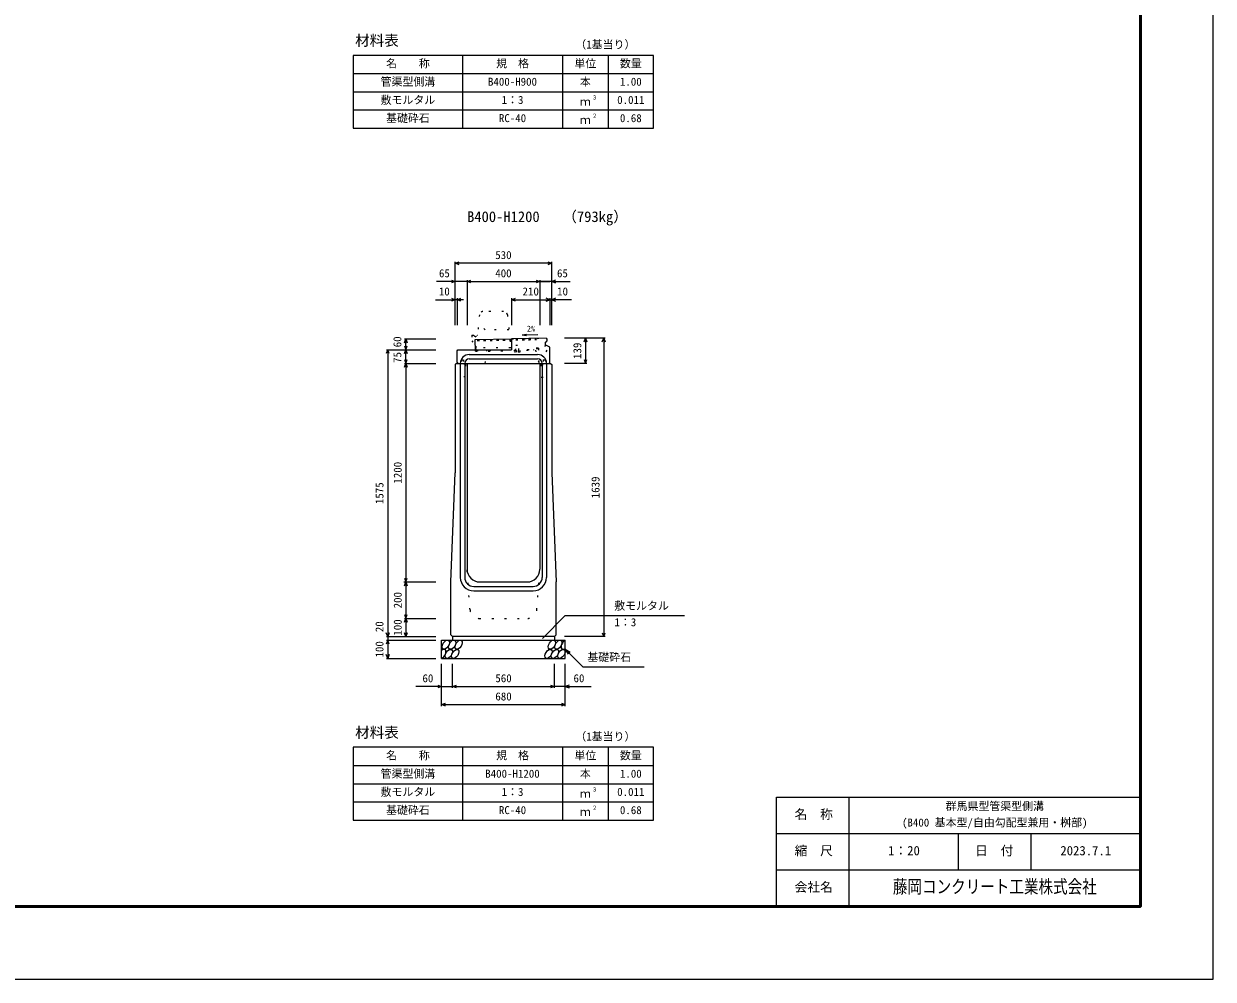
# Model space of a CAD drawing. Units: millimetres, scale not verified. Extents: x -12600 to 12600, y -5940 to 5940.
# Drawn here: x 6064 to 12600, y -5940 to -693 of the extents above; entities that cross this region are included whole.
import ezdxf
from ezdxf.enums import TextEntityAlignment as Align

# ---------------------------------------------------------------- set-up
doc = ezdxf.new("R2010")
doc.units = ezdxf.units.MM
doc.header["$LTSCALE"] = 40
doc.linetypes.add('DOTTED', pattern=[1.75, 0.25, -1.5])
for name, color, linetype, lineweight in [('0-0_DIM', 7, 'Continuous', 25), ('0-1_Defpoints', 5, 'Continuous', 25), ('0-2_HATCH', 6, 'DOTTED', 25), ('0-3_HYO', 3, 'Continuous', 25), ('0-4_HYO2', 4, 'Continuous', 25), ('0-5_OUTLINE', 3, 'Continuous', 25), ('0-6_OUTLINE2', 4, 'DOTTED', 25), ('0-7_TXT', 7, 'Continuous', 25), ('0-8_WAKU', 3, 'Continuous', 25), ('0-9_WAKU-LINE', 7, 'Continuous', 25)]:
    doc.layers.add(name, color=color, linetype=linetype, lineweight=lineweight)
doc.layers.add('0-A_WAKU-TXT', color=7, linetype='Continuous')
doc.styles.add('ＭＳ ゴシック', font='')
doc.styles.get('ＭＳ ゴシック').set_extended_font_data('MS Gothic')

msp = doc.modelspace()

# ---------------------------------------------------------------- linework, layer by layer
at = {"layer": '0-0_DIM'}
for p, q in [((8435, -2348.54), (8435, -2001.04)), ((8965, -2008.54), (8435, -2008.54)), ((8965, -2348.54), (8965, -2001.04)), ((8435, -2108.54), (8333.02, -2108.54)), ((8500, -2108.54), (8435, -2108.54)), ((8500, -2101.04), (8500, -2348.54)), ((8500, -2108.54), (8900, -2108.54)), ((8900, -2101.04), (8900, -2348.54)), ((8900, -2108.54), (8955, -2108.54)), ((8965, -2108.54), (8900, -2108.54)), ((8965, -2108.54), (9066.98, -2108.54)), ((8326.62, -2208.54), (8435, -2208.54)), ((8445, -2208.54), (8435, -2208.54)), ((8445, -2201.04), (8445, -2348.54)), ((8481.3, -2208.54), (8445, -2208.54)), ((8745, -2201.04), (8745, -2348.54)), ((8745, -2208.54), (8955, -2208.54)), ((8955, -2201.04), (8955, -2348.54)), ((8955, -2208.54), (8965, -2208.54)), ((9073.38, -2208.54), (8965, -2208.54)), ((8056.5, -2483.54), (8329, -2483.54)), ((8064, -2483.54), (8064, -4058.54)), ((8156.5, -2423.54), (8329, -2423.54)), ((8164, -2483.54), (8164, -2423.54)), ((8164, -2558.54), (8164, -2483.54)), ((9258.5, -2419.54), (9036, -2419.54)), ((9151, -2419.54), (9151, -2558.54)), ((9251, -2419.54), (9251, -4058.54)), ((8156.5, -2558.54), (8329, -2558.54)), ((9158.5, -2558.54), (9036, -2558.54)), ((8153.25, -3758.54), (8325.75, -3758.54)), ((8156.5, -3758.54), (8329, -3758.54)), ((8156.5, -3958.54), (8329, -3958.54)), ((8164, -3958.54), (8164, -4058.54)), ((8913.77, -4069.35), (9040, -3943.11)), ((9040, -3943.11), (9694.81, -3943.11)), ((8056.5, -4058.54), (8329, -4058.54)), ((8056.5, -4078.54), (8329, -4078.54)), ((8064, -4058.54), (8064, -4078.54)), ((8064, -4078.54), (8064, -4178.54)), ((9258.5, -4058.54), (9036, -4058.54)), ((8056.5, -4178.54), (8329, -4178.54)), ((9040, -4128.54), (9135.76, -4224.29)), ((9040, -4128.54), (9065.98, -4143.54)), ((9040, -4128.54), (9055, -4154.52)), ((8360, -4439.9), (8360, -4208.54)), ((8420, -4339.9), (8420, -4208.54)), ((8980, -4339.9), (8980, -4208.54)), ((9040, -4439.9), (9040, -4208.54)), ((9135.76, -4224.29), (9473.31, -4224.29)), ((8360, -4332.4), (8218.21, -4332.4)), ((8360, -4332.4), (8420, -4332.4)), ((8420, -4332.4), (8980, -4332.4)), ((9040, -4332.4), (8980, -4332.4)), ((9040, -4332.4), (9181.79, -4332.4)), ((8360, -4432.4), (9040, -4432.4))]:
    msp.add_line(p, q, dxfattribs=at)
for points in [[(8456.14, -2016.23), (8435, -2008.54), (8456.14, -2000.84)], [(8943.86, -2000.84), (8965, -2008.54), (8943.86, -2016.23)], [(8413.86, -2100.84), (8435, -2108.54), (8413.86, -2116.23)], [(8521.14, -2116.23), (8500, -2108.54), (8521.14, -2100.84)], [(8878.86, -2100.84), (8900, -2108.54), (8878.86, -2116.23)], [(8986.14, -2100.84), (8965, -2108.54), (8986.14, -2116.23)], [(8413.86, -2200.84), (8435, -2208.54), (8413.86, -2216.23)], [(8466.14, -2216.23), (8445, -2208.54), (8466.14, -2200.84)], [(8766.14, -2216.23), (8745, -2208.54), (8766.14, -2200.84)], [(8933.86, -2216.23), (8955, -2208.54), (8933.86, -2200.84)], [(8986.14, -2200.84), (8965, -2208.54), (8986.14, -2216.23)], [(8071.7, -2504.68), (8064, -2483.54), (8056.3, -2504.68)], [(8156.3, -2444.68), (8164, -2423.54), (8171.7, -2444.68)], [(8156.3, -2462.39), (8164, -2483.54), (8171.7, -2462.39)], [(8156.3, -2504.68), (8164, -2483.54), (8171.7, -2504.68)], [(9143.3, -2440.68), (9151, -2419.54), (9158.7, -2440.68)], [(9243.3, -2440.68), (9251, -2419.54), (9258.7, -2440.68)], [(8156.3, -2537.39), (8164, -2558.54), (8171.7, -2537.39)], [(9143.3, -2537.39), (9151, -2558.54), (9158.7, -2537.39)], [(8156.3, -2579.68), (8164, -2558.54), (8171.7, -2579.68)], [(8164, -2558.54), (8164, -3758.54), (8164, -3958.54)], [(8156.3, -3737.39), (8164, -3758.54), (8171.7, -3737.39)], [(8156.3, -3779.68), (8164, -3758.54), (8171.7, -3779.68)], [(8156.3, -3937.39), (8164, -3958.54), (8171.7, -3937.39)], [(8156.3, -3979.68), (8164, -3958.54), (8171.7, -3979.68)], [(8071.7, -4037.39), (8064, -4058.54), (8056.3, -4037.39)], [(8171.7, -4037.39), (8164, -4058.54), (8156.3, -4037.39)], [(9243.3, -4037.39), (9251, -4058.54), (9258.7, -4037.39)], [(8071.7, -4099.68), (8064, -4078.54), (8056.3, -4099.68)], [(8071.7, -4157.39), (8064, -4178.54), (8056.3, -4157.39)], [(8338.86, -4324.71), (8360, -4332.4), (8338.86, -4340.1)], [(8441.14, -4340.1), (8420, -4332.4), (8441.14, -4324.71)], [(8958.86, -4324.71), (8980, -4332.4), (8958.86, -4340.1)], [(9061.14, -4324.71), (9040, -4332.4), (9061.14, -4340.1)], [(8381.14, -4440.1), (8360, -4432.4), (8381.14, -4424.71)], [(9018.86, -4424.71), (9040, -4432.4), (9018.86, -4440.1)]]:
    msp.add_lwpolyline(points, dxfattribs=at)
at = {"layer": '0-1_Defpoints'}
msp.add_lwpolyline([(-4200, -5940), (12600, -5940), (12600, 5940), (-4200, 5940)], close=True, dxfattribs=at)
at = {"layer": '0-2_HATCH', "linetype": 'Continuous'}
for p, q in [((8545, -2427.35), (8745, -2423.54)), ((8546.23, -2491.84), (8545, -2427.35))]:
    msp.add_line(p, q, dxfattribs=at)
at = {"layer": '0-2_HATCH'}
for p, q in [((8550.64, -2487.25), (8549.5, -2427.26)), ((8550.64, -2487.25), (8890.58, -2480.77)), ((8557.3, -2427.11), (8558.44, -2487.1)), ((8560.8, -2427.04), (8561.94, -2487.03)), ((8564.3, -2426.98), (8565.44, -2486.97)), ((8592.59, -2426.44), (8593.74, -2486.43)), ((8596.09, -2426.37), (8597.24, -2486.36)), ((8599.59, -2426.31), (8600.74, -2486.29)), ((8627.89, -2425.77), (8629.03, -2485.76)), ((8631.39, -2425.7), (8632.53, -2485.69)), ((8634.89, -2425.63), (8636.03, -2485.62)), ((8663.18, -2425.1), (8664.32, -2485.08)), ((8666.68, -2425.03), (8667.82, -2485.02)), ((8670.18, -2424.96), (8671.32, -2484.95)), ((8698.47, -2424.42), (8699.62, -2484.41)), ((8701.97, -2424.36), (8703.12, -2484.34)), ((8705.47, -2424.29), (8706.62, -2484.28)), ((8734.17, -2423.74), (8735.31, -2483.73)), ((8737.27, -2423.68), (8738.41, -2483.67)), ((8741.17, -2423.61), (8742.31, -2483.6)), ((8745, -2423.54), (8893.94, -2420.7)), ((8767.62, -2457.61), (8783.61, -2457.31)), ((8768.19, -2487.61), (8767.62, -2457.61)), ((8769.06, -2423.08), (8770.2, -2483.07)), ((8772.56, -2423.01), (8773.79, -2487.5)), ((8776.06, -2422.95), (8777.2, -2482.93)), ((8784.18, -2487.3), (8783.61, -2457.31)), ((8804.36, -2422.41), (8805.5, -2482.4)), ((8807.85, -2422.34), (8809, -2482.33)), ((8811.35, -2422.27), (8812.5, -2482.26)), ((8840.05, -2421.73), (8841.19, -2481.72)), ((8843.15, -2421.67), (8844.38, -2486.16)), ((8847.05, -2421.59), (8848.19, -2481.58)), ((8865.59, -2481.25), (8865.67, -2485.75)), ((8874.94, -2421.06), (8876.09, -2481.05)), ((8878.44, -2421), (8879.58, -2480.98)), ((8883.08, -2480.92), (8881.94, -2420.93)), ((8890.58, -2480.77), (8889.44, -2420.79)), ((8895.17, -2485.19), (8893.94, -2420.7)), ((8546.23, -2491.84), (8895.17, -2485.19)), ((8606.96, -2486.18), (8607.05, -2490.68)), ((8762.32, -2487.72), (8790.01, -2487.19)), ((8762.32, -2487.72), (8762.51, -2497.72)), ((8790.2, -2497.19), (8762.51, -2497.72)), ((8770.7, -2487.56), (8770.89, -2497.56)), ((8781.67, -2487.35), (8781.86, -2497.35)), ((8790.01, -2487.19), (8790.2, -2497.19))]:
    msp.add_line(p, q, dxfattribs=at)
at = {"layer": '0-2_HATCH', "linetype": 'Continuous'}
for centre in [(8382.89, -4103.54), (8418.37, -4103.54), (8453.84, -4103.54), (8966.05, -4103.54), (9001.52, -4103.54), (8399.77, -4153.54), (8435.25, -4153.54), (8947.45, -4153.54), (8982.93, -4153.54), (9018.41, -4153.54)]:
    msp.add_ellipse(centre, major_axis=(14.54, 23.54), ratio=0.5792, dxfattribs=at)
for centre, start_param, end_param in [((9037, -4103.54), 0.6666252, 4.1103269), ((8364.3, -4153.54), 3.7419964, 7.318141)]:
    msp.add_ellipse(centre, major_axis=(14.54, 23.54), ratio=0.5792, start_param=start_param, end_param=end_param, dxfattribs=at)
at = {"layer": '0-3_HYO'}
for p, q in [((8475, -866.64), (8475, -1266.64)), ((9025, -866.64), (9025, -1266.64)), ((9275, -866.64), (9275, -1266.64)), ((7875, -966.64), (9525, -966.64)), ((8475, -4666.64), (8475, -5066.64)), ((9025, -4666.64), (9025, -5066.64)), ((9275, -4666.64), (9275, -5066.64)), ((7875, -4766.64), (9525, -4766.64))]:
    msp.add_line(p, q, dxfattribs=at)
for points in [[(7875, -1266.64), (9525, -1266.64), (9525, -866.64), (7875, -866.64)], [(7875, -5066.64), (9525, -5066.64), (9525, -4666.64), (7875, -4666.64)]]:
    msp.add_lwpolyline(points, close=True, dxfattribs=at)
at = {"layer": '0-4_HYO2'}
for p, q in [((7875, -1066.64), (9525, -1066.64)), ((7875, -1166.64), (9525, -1166.64)), ((7875, -4866.64), (9525, -4866.64)), ((7875, -4966.64), (9525, -4966.64))]:
    msp.add_line(p, q, dxfattribs=at)
at = {"layer": '0-5_OUTLINE', "linetype": 'DOTTED'}
for p, q in [((8700.46, -2273.59), (8586.66, -2273.59)), ((8568.19, -2291.59), (8557, -2403.54)), ((8721.8, -2291.55), (8740, -2473.54)), ((8527, -2403.54), (8527, -2433.54)), ((8527, -2403.54), (8535, -2403.54)), ((8535, -2403.54), (8545, -2413.54)), ((8527, -2433.54), (8550, -2473.54)), ((8740, -2473.54), (8550, -2473.54))]:
    msp.add_line(p, q, dxfattribs=at)
at = {"layer": '0-5_OUTLINE'}
for p, q in [((8450, -2483.54), (8745, -2483.54)), ((8934, -2419.94), (8745, -2423.54)), ((8745, -2423.54), (8745, -2483.54)), ((8930, -2446.54), (8939, -2436.54)), ((8930, -2446.54), (8930, -2456.54)), ((8955, -2469.54), (8930, -2456.54)), ((8435, -2564.54), (8441, -2558.54)), ((8435, -2564.54), (8435, -3158.54)), ((8441, -2558.54), (8959, -2558.54)), ((8445, -2553.54), (8450, -2558.54)), ((8500, -2558.54), (8500, -3688.54)), ((8900, -2558.54), (8900, -3688.54)), ((8959, -2558.54), (8965, -2564.54)), ((8965, -2564.54), (8965, -3158.54)), ((8410, -3758.54), (8435, -3158.54)), ((8965, -3158.54), (8990, -3758.54)), ((8410, -4048.54), (8410, -3758.54)), ((8570, -3758.54), (8830, -3758.54)), ((8990, -4048.54), (8990, -3758.54)), ((8410, -4048.54), (8420, -4058.54)), ((8980, -4058.54), (8990, -4048.54)), ((8360, -4078.54), (9040, -4078.54)), ((8360, -4178.54), (8360, -4078.54)), ((8980, -4058.54), (8420, -4058.54)), ((8420, -4058.54), (8420, -4078.54)), ((8980, -4058.54), (8980, -4078.54)), ((9040, -4178.54), (9040, -4078.54)), ((8360, -4178.54), (9040, -4178.54))]:
    msp.add_line(p, q, dxfattribs=at)
at = {"layer": '0-5_OUTLINE', "linetype": 'DOTTED'}
msp.add_lwpolyline([(8545, -2413.54), (8555, -2403.54), (8557, -2403.54)], dxfattribs=at)
at = {"layer": '0-5_OUTLINE'}
for points in [[(8445, -2553.54), (8445, -2488.54), (8450, -2483.54)], [(8934, -2419.94), (8939, -2424.84), (8939, -2436.54)], [(8950, -2558.54), (8955, -2553.54), (8955, -2469.54)]]:
    msp.add_lwpolyline(points, dxfattribs=at)
at = {"layer": '0-5_OUTLINE', "linetype": 'DOTTED'}
for centre, start, end in [((8588.1, -2293.54), 94.13229, 174.40835), ((8701.9, -2293.54), 4.08463, 93.6009)]:
    msp.add_arc(centre, 20, start, end, dxfattribs=at)
at = {"layer": '0-5_OUTLINE'}
for centre, start, end in [((8570, -3688.54), 180, 270), ((8830, -3688.54), 270, 0)]:
    msp.add_arc(centre, 70, start, end, dxfattribs=at)
at = {"layer": '0-6_OUTLINE2'}
for p, q in [((8550, -2473.54), (8557, -2403.54)), ((8931.63, -2457.38), (8882.59, -2511.69)), ((8892.97, -2550.86), (8953.37, -2468.69)), ((8469, -2538.54), (8481, -2538.54)), ((8469, -2538.54), (8469, -2563.54)), ((8481, -2538.54), (8481, -2563.54)), ((8600, -2558.54), (8606.72, -2490.68)), ((8875.67, -2485.56), (8895, -2558.54)), ((8919, -2538.54), (8931, -2538.54)), ((8919, -2538.54), (8919, -2563.54)), ((8931, -2538.54), (8931, -2563.54)), ((8492, -2563.04), (8436.5, -2563.04)), ((8492, -2563.04), (8492, -2633.04)), ((8908, -2563.54), (8964, -2563.54)), ((8908, -2563.54), (8908, -2633.54)), ((8492, -2633.04), (8435, -2633.04)), ((8908, -2633.54), (8965, -2633.54)), ((8516.57, -3912.23), (8500, -3688.54)), ((8883.43, -3912.23), (8900, -3688.54)), ((8566.43, -3958.54), (8833.57, -3958.54))]:
    msp.add_line(p, q, dxfattribs=at)
at = {"layer": '0-6_OUTLINE2', "linetype": 'Continuous'}
for p, q in [((8512, -2509.54), (8888, -2509.54)), ((8512, -2533.54), (8888, -2533.54)), ((8463, -2558.54), (8463, -3733.54)), ((8487, -2558.54), (8487, -3733.54)), ((8913, -2558.54), (8913, -3733.54)), ((8937, -2558.54), (8937, -3733.54)), ((8537, -3783.54), (8863, -3783.54)), ((8537, -3807.54), (8863, -3807.54))]:
    msp.add_line(p, q, dxfattribs=at)
at = {"layer": '0-6_OUTLINE2'}
msp.add_lwpolyline([(8730, -2373.54), (8600, -2373.54), (8563, -2343.54)], dxfattribs=at)
at = {"layer": '0-6_OUTLINE2', "linetype": 'Continuous'}
for centre, radius, start, end in [((8512, -2558.54), 49, 90, 180), ((8512, -2558.54), 25, 90, 180), ((8888, -2558.54), 49, 0, 90), ((8888, -2558.54), 25, 0, 90), ((8537, -3733.54), 74, 180, 270), ((8537, -3733.54), 50, 180, 270), ((8863, -3733.54), 50, 270, 0), ((8863, -3733.54), 74, 270, 0)]:
    msp.add_arc(centre, radius, start, end, dxfattribs=at)
at = {"layer": '0-6_OUTLINE2'}
for centre, start, end in [((8566.43, -3908.54), 184.23639, 270), ((8833.57, -3908.54), 270, 355.76361)]:
    msp.add_arc(centre, 50, start, end, dxfattribs=at)
at = {"layer": '0-7_TXT'}
for q in [(8827.08, -2397.12), (8889.36, -2400.1), (8827.24, -2405.45)]:
    msp.add_line((8803.53, -2401.73), q, dxfattribs=at)
at = {"layer": '0-8_WAKU'}
for p, q in [((10200, -4940), (12200, -4940)), ((10200, -5540), (10200, -4940))]:
    msp.add_line(p, q, dxfattribs=at)
at = {"layer": '0-8_WAKU', "lineweight": 50}
msp.add_lwpolyline([(-3800, -5540), (12200, -5540), (12200, 5540), (-3800, 5540)], close=True, dxfattribs=at)
at = {"layer": '0-9_WAKU-LINE'}
for p, q in [((10600, -5540), (10600, -4940)), ((10200, -5140), (12200, -5140)), ((11200, -5340), (11200, -5140)), ((11600, -5340), (11600, -5140)), ((10200, -5340), (12200, -5340))]:
    msp.add_line(p, q, dxfattribs=at)

# ---------------------------------------------------------------- texts
at = {"layer": '0-0_DIM', "style": 'ＭＳ ゴシック'}
for s, p in [('530', (8655, -1998.54)), ('65', (8345.68, -2098.54)), ('400', (8655, -2098.54)), ('65', (8994.32, -2098.54)), ('10', (8345.16, -2198.54)), ('210', (8805, -2198.54)), ('10', (8994.84, -2198.54)), ('敷モルタル', (9308.94, -3924.38)), ('1：3', (9309.94, -4015.07)), ('基礎砕石', (9161.32, -4207.12)), ('60', (8255, -4322.4)), ('560', (8655.53, -4322.4)), ('60', (9085, -4322.4)), ('680', (8655.53, -4422.4))]:
    msp.add_text(s, height=43.99, dxfattribs=at).set_placement(p, align=Align.BOTTOM_LEFT)
for s, p in [('60', (8152.16, -2469.92)), ('139', (9141, -2534.04)), ('75', (8152.16, -2555.68)), ('1200', (8154, -3218.54)), ('1639', (9241, -3299.04)), ('1575', (8054, -3331.04)), ('200', (8154, -3903.54)), ('20', (8054, -4034.22)), ('100', (8154, -4053.54)), ('100', (8054, -4173.54))]:
    msp.add_text(s, height=43.99, rotation=90, dxfattribs=at).set_placement(p, align=Align.BOTTOM_LEFT)
at = {"layer": '0-7_TXT', "style": 'ＭＳ ゴシック'}
for s, height, p in [('材料表', 58.65, (7885, -831.64)), ('（1基当り）', 43.99, (9095, -842.64)), ('名\u3000\u3000称', 43.99, (8055, -946.64)), ('規\u3000格', 43.99, (8660, -946.64)), ('単位', 43.99, (9090, -946.64)), ('数量', 43.99, (9340, -946.64)), ('管渠型側溝', 43.99, (8025, -1046.64)), ('B400-H900', 43.99, (8615, -1046.64)), ('本', 43.99, (9120, -1046.64)), ('1.00', 43.99, (9340, -1046.64)), ('敷モルタル', 43.99, (8025, -1146.64)), ('1：3', 43.99, (8690, -1146.64)), ('ｍ', 43.99, (9120, -1156.64)), ('３', 21.99, (9185.54, -1116.27)), ('0.011', 43.99, (9325, -1146.64)), ('基礎砕石', 43.99, (8055, -1246.64)), ('RC-40', 43.99, (8675, -1246.64)), ('ｍ', 43.99, (9120, -1256.64)), ('２', 21.99, (9185.54, -1216.27)), ('0.68', 43.99, (9340, -1246.64)), ('B400-H1200', 58.65, (8500, -1799.56)), ('（793kg）', 58.65, (9023.7, -1799.56)), ('2%', 32.99, (8828.88, -2393.99)), ('材料表', 58.65, (7885, -4631.64)), ('（1基当り）', 43.99, (9095, -4642.64)), ('名\u3000\u3000称', 43.99, (8055, -4746.64)), ('規\u3000格', 43.99, (8660, -4746.64)), ('単位', 43.99, (9090, -4746.64)), ('数量', 43.99, (9340, -4746.64)), ('管渠型側溝', 43.99, (8025, -4846.64)), ('B400-H1200', 43.99, (8600, -4846.64)), ('本', 43.99, (9120, -4846.64)), ('1.00', 43.99, (9340, -4846.64)), ('敷モルタル', 43.99, (8025, -4946.64)), ('1：3', 43.99, (8690, -4946.64)), ('３', 21.99, (9185.54, -4916.27)), ('0.011', 43.99, (9325, -4946.64)), ('ｍ', 43.99, (9120, -4956.64)), ('基礎砕石', 43.99, (8055, -5046.64)), ('RC-40', 43.99, (8675, -5046.64)), ('ｍ', 43.99, (9120, -5056.64)), ('２', 21.99, (9185.54, -5016.27)), ('0.68', 43.99, (9340, -5046.64))]:
    msp.add_text(s, height=height, dxfattribs=at).set_placement(p, align=Align.BOTTOM_LEFT)
at = {"layer": '0-A_WAKU-TXT', "style": 'ＭＳ ゴシック'}
for s, height, p in [('群馬県型管渠型側溝', 43.99, (11130, -5025)), ('名\u3000称', 51.32, (10299.9, -5075)), ('(B400 基本型/自由勾配型兼用・桝部)', 43.99, (10890, -5115)), ('縮\u3000尺', 51.32, (10299.9, -5275)), ('1：20', 51.32, (10813.5, -5275)), ('日\u3000付', 51.32, (11291.89, -5275)), ('2023.7.1', 51.32, (11760, -5275)), ('会社名', 51.32, (10299.9, -5475))]:
    msp.add_text(s, height=height, dxfattribs=at).set_placement(p, align=Align.BOTTOM_LEFT)
at = {"layer": '0-A_WAKU-TXT', "style": 'ＭＳ ゴシック', "width": 0.8}
msp.add_text('藤岡コンクリート工業株式会社', height=73.31, dxfattribs=at).set_placement((10840, -5490), align=Align.BOTTOM_LEFT)

doc.saveas('drawing.dxf')
